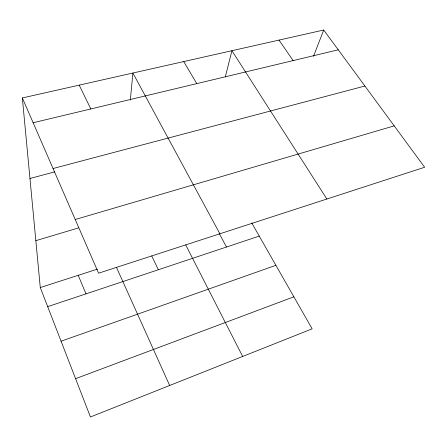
<?xml version="1.0" encoding="UTF-8"?>
<svg xmlns="http://www.w3.org/2000/svg" width="447" height="447" viewBox="0 0 447 447"><rect width="100%" height="100%" fill="white"/><g stroke="black" fill="none" stroke-linecap="round" stroke-linejoin="round"><path stroke-width="0.67" d="M130.328 100.022L132.899 73.029L219.885 233.781M225.305 76.929L231.926 50.707L326.869 199.021M313.498 56.322L323.706 30.016L424.65 167.256L98.58 273.195L22.35 97.943L323.706 30.016M75.588 378.665L293.869 296.819M61.071 341.201L275.905 265.317M47.678 306.648L259.249 236.105M251.717 222.897L312.135 328.841L90.434 416.984L40.28 287.555L97.48 269.105M35.849 240.659L78.46 227.942M75.23 219.516L394.209 125.864M29.966 178.476L54.707 171.883M53.048 168.525L364.897 86.025M33.134 122.741L338.262 49.807M279.012 40.09L293.137 60.596M183.739 61.569L196.786 83.623M219.131 233.345L226.523 247.018M185.706 244.906L242.66 356.46M79.186 85.131L90.83 108.951M151.734 255.947L158.361 269.742M116.421 267.267L169.653 385.487M78.219 275.313L85.997 293.869M22.35 97.943L40.28 287.555"/></g></svg>
